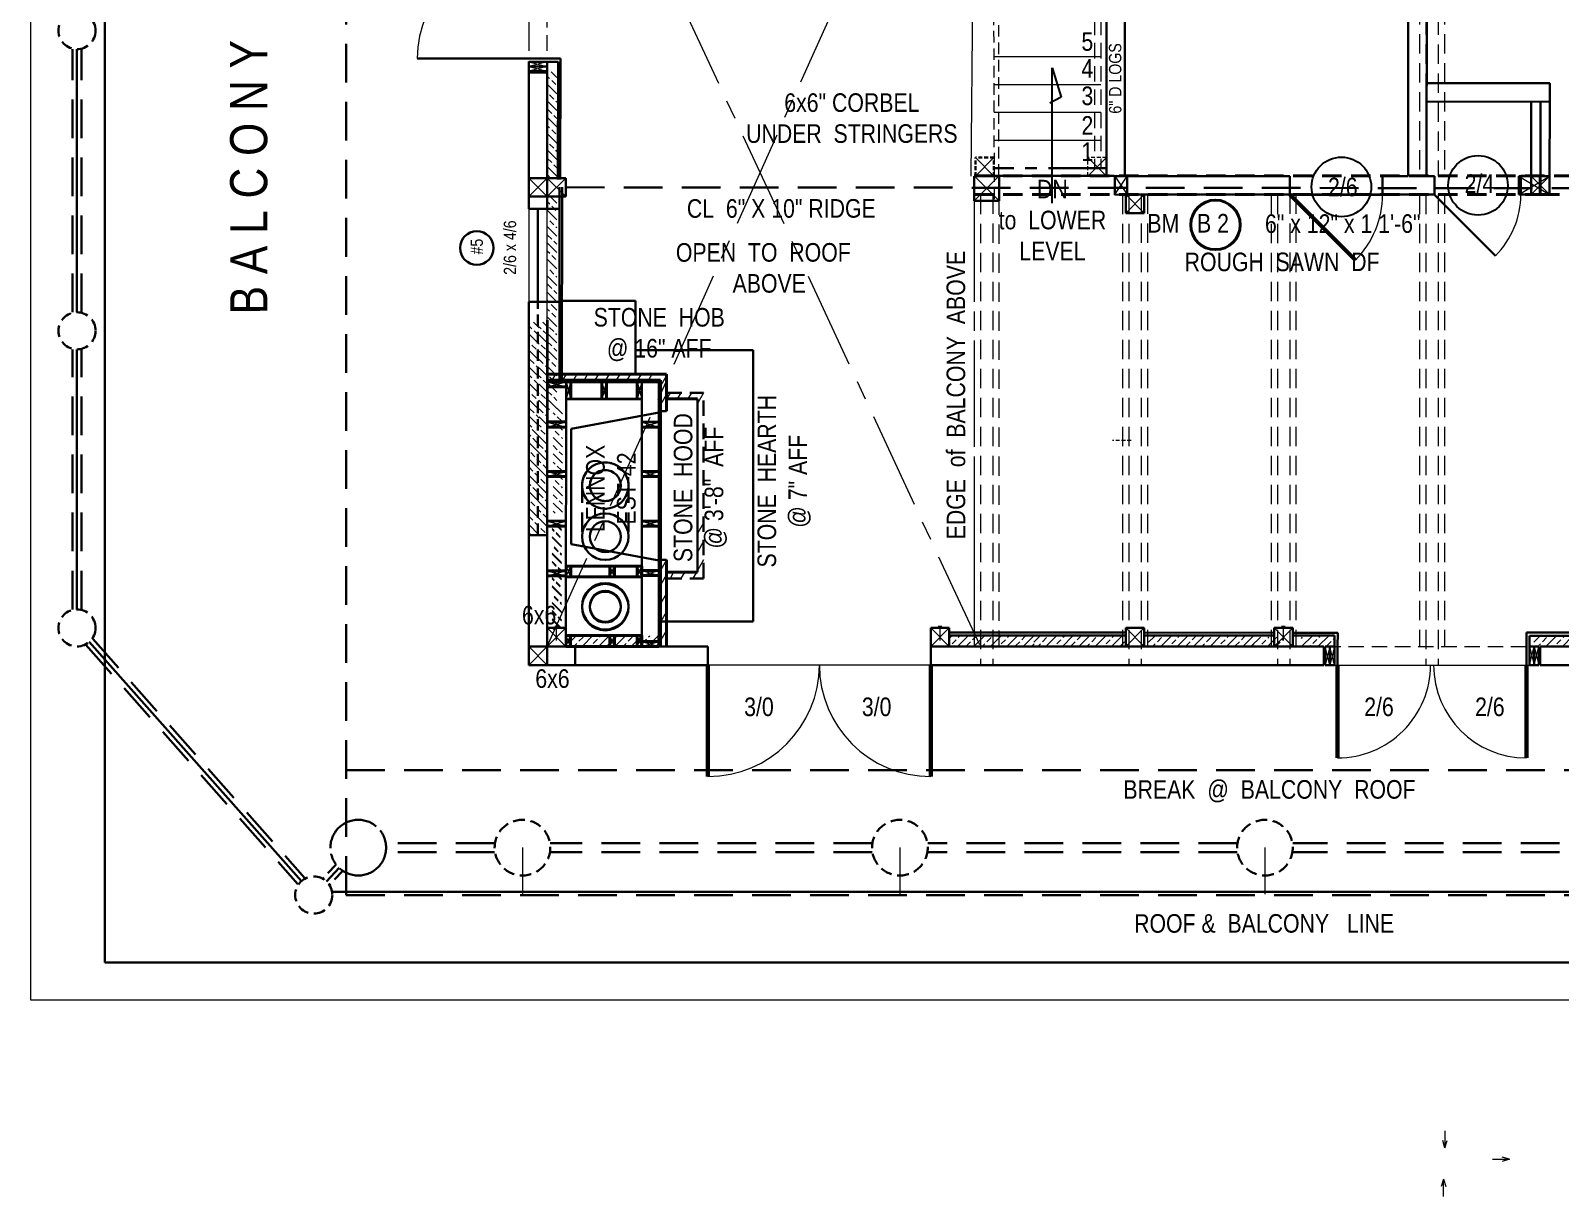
# Model space of a CAD drawing. Header units: inches. Extents: x 0 to 15441, y -6 to 2753.
# Drawn here: x 7122.6 to 7617.1, y 1182.2 to 1558.9 of the extents above; entities that cross this region are included whole.
import ezdxf

# ---------------------------------------------------------------- set-up
doc = ezdxf.new("R2010")
doc.units = ezdxf.units.IN
doc.header["$MEASUREMENT"] = 0
doc.linetypes.add('CENTER', pattern=[2, 1.25, -0.25, 0.25, -0.25])
doc.linetypes.add('HIDDEN', pattern=[0.375, 0.25, -0.125])
for name, color, linetype, lineweight in [('CONCRETE', 7, 'Continuous', 25), ('DOORS', 7, 'Continuous', 60), ('EXISTING CEILING BEAMS', 255, 'HIDDEN', 20), ('FLOORING', 7, 'Continuous', 20), ('MASONRY', 14, 'Continuous', 30), ('NEW  ROUIGH SAWN  BEAMS', 3, 'HIDDEN', 40), ('NEW FRAMING', 6, 'Continuous', 30), ('NEW FRAMMING', 6, 'Continuous', 30), ('ROOF', 7, 'HIDDEN', 30), ('STAIRS', 7, 'Continuous', 20), ('WALL FRAMING', 9, 'CENTER', 30), ('WALLS', 7, 'Continuous', 30), ('WINDOWS', 5, 'Continuous', 30)]:
    doc.layers.add(name, color=color, linetype=linetype, lineweight=lineweight)
for name, color, linetype in [('TEXT', 7, 'Continuous'), ('TEXT80', 9, 'Continuous'), ('TEXT80 @ 1', 9, 'Continuous'), ('TITLE BLOCK', 7, 'Continuous')]:
    doc.layers.add(name, color=color, linetype=linetype)
doc.styles.add('ARCHENT', font='technical.ttf', dxfattribs={"height": 6})

msp = doc.modelspace()

# ---------------------------------------------------------------- hatches: boundary and pattern name
at = {"layer": 'NEW FRAMING', "linetype": 'Continuous', "lineweight": 9, "ltscale": 25}
h = msp.add_hatch(dxfattribs=at)
h.set_pattern_fill('ANSI33', color=256, scale=15, angle=90, style=0)
h.set_pattern_definition([(135, (8555.8597, -3426.424), (-2.6516504, -2.6516504), []), (135, (8555.8597, -3423.7724), (-2.6516504, -2.6516504), [1.875, -0.9375])])
h.paths.add_polyline_path([(7289.7, 1511.59), (7292.7, 1511.59), (7292.7, 1545.59), (7289.7, 1545.59)])
h = msp.add_hatch(dxfattribs=at)
h.set_pattern_fill('ANSI33', color=256, scale=15, angle=90, style=0)
h.set_pattern_definition([(135, (8555.89, -3467.057), (-2.6516504, -2.6516504), []), (135, (8555.89, -3464.4054), (-2.6516504, -2.6516504), [1.875, -0.9375])])
h.paths.add_polyline_path([(7289.73, 1470.96), (7292.73, 1470.96), (7292.73, 1504.96), (7289.73, 1504.96)])
h = msp.add_hatch(dxfattribs=at)
h.set_pattern_fill('ANSI33', color=256, scale=15, angle=90, style=0)
h.set_pattern_definition([(135, (8555.8656, -3501.5705), (-2.6516504, -2.6516504), []), (135, (8555.8656, -3498.919), (-2.6516504, -2.6516504), [1.875, -0.9375])])
h.paths.add_polyline_path([(7289.71, 1436.45), (7292.71, 1436.45), (7292.71, 1470.45), (7289.71, 1470.45)])
h = msp.add_hatch(dxfattribs=at)
h.set_pattern_fill('ANSI33', color=256, scale=15, angle=90, style=0)
h.set_pattern_definition([(135, (8550.1603, -3507.2784), (-2.6516504, -2.6516504), []), (135, (8550.1603, -3504.6267), (-2.6516504, -2.6516504), [1.875, -0.9375])])
h.paths.add_polyline_path([(7284, 1430.74), (7287, 1430.74), (7287, 1464.74), (7284, 1464.74)])
h = msp.add_hatch(dxfattribs=at)
h.set_pattern_fill('ANSI33', color=256, scale=15, angle=90, style=0)
h.set_pattern_definition([(135, (8553.1603, -3507.2784), (-2.6516504, -2.6516504), []), (135, (8553.1603, -3504.6267), (-2.6516504, -2.6516504), [1.875, -0.9375])])
h.paths.add_polyline_path([(7287, 1430.74), (7290, 1430.74), (7290, 1464.74), (7287, 1464.74)])
h = msp.add_hatch(dxfattribs=at)
h.set_pattern_fill('ANSI33', color=256, scale=15, angle=90, style=0)
h.set_pattern_definition([(135, (8557.657, -3535.0887), (-2.6516504, -2.6516504), []), (135, (8557.657, -3532.437), (-2.6516504, -2.6516504), [1.875, -0.9375])])
h.paths.add_polyline_path([(7291.5, 1402.93), (7294.5, 1402.93), (7294.5, 1436.93), (7291.5, 1436.93)])
h = msp.add_hatch(dxfattribs=at)
h.set_pattern_fill('ANSI33', color=256, scale=15, angle=90, style=0)
h.set_pattern_definition([(135, (8549.7513, -3541.9985), (-2.6516504, -2.6516504), []), (135, (8549.7513, -3539.347), (-2.6516504, -2.6516504), [1.875, -0.9375])])
h.paths.add_polyline_path([(7286.59, 1396.02), (7289.59, 1396.02), (7289.59, 1430.02), (7286.59, 1430.02)])
h.paths.add_polyline_path([(7283.59, 1396.02), (7286.59, 1396.02), (7286.59, 1430.02), (7283.59, 1430.02)])
h = msp.add_hatch(dxfattribs=at)
h.set_pattern_fill('ANSI33', color=256, scale=15, angle=90, style=0)
h.set_pattern_definition([(135, (8557.3135, -3572.489), (-2.6516504, -2.6516504), []), (135, (8557.3135, -3569.8375), (-2.6516504, -2.6516504), [1.875, -0.9375])])
h.paths.add_polyline_path([(7291.16, 1365.53), (7294.16, 1365.53), (7294.16, 1399.53), (7291.16, 1399.53)])
h = msp.add_hatch(dxfattribs=at)
h.set_pattern_fill('ANSI33', color=256, scale=15, angle=90, style=0)
h.set_pattern_definition([(135, (8557.3137, -3572.781), (-2.6516504, -2.6516504), []), (135, (8557.3137, -3570.1294), (-2.6516504, -2.6516504), [1.875, -0.9375])])
h.paths.add_polyline_path([(7291.16, 1365.24), (7294.16, 1365.24), (7294.16, 1399.24), (7291.16, 1399.24)])
h = msp.add_hatch(dxfattribs=at)
h.set_pattern_fill('ANSI33', color=256, scale=15, angle=180, style=0)
h.set_pattern_definition([(225, (12269.021, 2626.4176), (2.6516504, -2.6516504), []), (225, (12266.3693, 2626.4176), (2.6516504, -2.6516504), [1.875, -0.9375])])
h.paths.add_polyline_path([(7325.65, 1360.26), (7325.65, 1363.26), (7297, 1363.26), (7297, 1360.26)])
h = msp.add_hatch(dxfattribs=at)
h.set_pattern_fill('ANSI33', color=256, scale=15, angle=180, style=0)
h.set_pattern_definition([(225, (12384.9994, 2626.283), (2.6516504, -2.6516504), []), (225, (12382.3477, 2626.283), (2.6516504, -2.6516504), [1.875, -0.9375])])
h.paths.add_polyline_path([(7419.55, 1363.13), (7419.55, 1360.13), (7446.98, 1360.13), (7446.98, 1363.13)])
h = msp.add_hatch(dxfattribs=at)
h.set_pattern_fill('ANSI33', color=256, scale=15, angle=180, style=0)
h.set_pattern_definition([(225, (12418.8613, 2626.283), (2.6516504, -2.6516504), []), (225, (12416.2096, 2626.283), (2.6516504, -2.6516504), [1.875, -0.9375])])
h.paths.add_polyline_path([(7476.59, 1360.13), (7476.59, 1363.13), (7446.84, 1363.13), (7446.84, 1360.13)])
h = msp.add_hatch(dxfattribs=at)
h.set_pattern_fill('ANSI33', color=256, scale=15, angle=180, style=0)
h.set_pattern_definition([(225, (12455.9978, 2626.283), (2.6516504, -2.6516504), []), (225, (12453.346, 2626.283), (2.6516504, -2.6516504), [1.875, -0.9375])])
h.paths.add_polyline_path([(7517.98, 1360.13), (7517.98, 1363.13), (7483.98, 1363.13), (7483.98, 1360.13)])
h = msp.add_hatch(dxfattribs=at)
h.set_pattern_fill('ANSI33', color=256, scale=15, style=0)
h.set_pattern_definition([(45, (2581.833, 99.8157), (-2.6516504, 2.6516504), []), (45, (2584.4848, 99.8157), (-2.6516504, 2.6516504), [1.875, -0.9375])])
h.paths.add_polyline_path([(7527.59, 1359.97), (7527.59, 1362.97), (7516.85, 1362.97), (7516.85, 1359.97)])
h = msp.add_hatch(dxfattribs=at)
h.set_pattern_fill('ANSI33', color=256, scale=15, style=0)
h.set_pattern_definition([(45, (2598.352, 100.03), (-2.6516504, 2.6516504), []), (45, (2601.0036, 100.03), (-2.6516504, 2.6516504), [1.875, -0.9375])])
h.paths.add_polyline_path([(7544.11, 1360.19), (7544.11, 1363.19), (7533.37, 1363.19), (7533.37, 1360.19)])
h = msp.add_hatch(dxfattribs=at)
h.set_pattern_fill('ANSI33', color=256, scale=15, angle=180, style=0)
h.set_pattern_definition([(225, (12580.498, 2626.2776), (2.6516504, -2.6516504), []), (225, (12577.8464, 2626.2776), (2.6516504, -2.6516504), [1.875, -0.9375])])
h.paths.add_polyline_path([(7642.48, 1360.12), (7642.48, 1363.12), (7608.48, 1363.12), (7608.48, 1360.12)])

# ---------------------------------------------------------------- linework, layer by layer
at = {"layer": 'CONCRETE', "color": 7, "linetype": 'Continuous', "lineweight": 30, "ltscale": 25}
msp.add_circle((7266.83, 1488.67), 5.42, dxfattribs=at)
at = {"layer": 'DOORS', "color": 9, "linetype": 'Continuous', "ltscale": 15}
msp.add_line((7529.59, 1505.91), (7550.81, 1484.7), dxfattribs=at)
at = {"layer": 'DOORS', "color": 6, "ltscale": 15}
for p, q in [((7341.55, 1353.91), (7341.55, 1317.91)), ((7413.55, 1353.91), (7413.55, 1317.91)), ((7545.09, 1323.91), (7545.09, 1353.91)), ((7606.09, 1353.91), (7606.09, 1323.91))]:
    msp.add_line(p, q, dxfattribs=at)
at = {"layer": 'DOORS', "color": 6, "linetype": 'Continuous', "lineweight": 9, "ltscale": 25}
for centre, radius, start, end in [((7283.6, 1549.85), 36, 90.0001, 180), ((7341.55, 1353.91), 36, 270, 359.9999), ((7413.55, 1353.91), 36, 180.0001, 270), ((7545.09, 1353.91), 30, 270, 0.0001), ((7606.09, 1353.91), 30, 180.0001, 270)]:
    msp.add_arc(centre, radius, start, end, dxfattribs=at)
at = {"layer": 'DOORS', "color": 9, "linetype": 'Continuous', "lineweight": 5, "ltscale": 15}
msp.add_arc((7529.59, 1505.91), 30, 315, 0, dxfattribs=at)
at = {"layer": 'EXISTING CEILING BEAMS', "linetype": 'HIDDEN', "ltscale": 25}
for p, q in [((7573.59, 1666.89), (7573.59, 1511.9)), ((7577.58, 1666.9), (7577.59, 1511.9)), ((7429.59, 1505.9), (7429.59, 1353.91)), ((7433.59, 1505.91), (7433.59, 1353.91)), ((7477.59, 1505.9), (7477.59, 1353.91)), ((7481.59, 1505.91), (7481.59, 1353.91)), ((7525.59, 1505.9), (7525.59, 1353.91)), ((7529.59, 1505.91), (7529.59, 1353.91)), ((7573.59, 1505.9), (7573.59, 1353.91)), ((7577.59, 1505.91), (7577.59, 1353.91))]:
    msp.add_line(p, q, dxfattribs=at)
at = {"layer": 'EXISTING CEILING BEAMS', "color": 6, "linetype": 'Continuous', "lineweight": 9, "ltscale": 25}
for p, q in [((7289.59, 1548.85), (7283.59, 1547.35)), ((7283.59, 1548.85), (7289.59, 1547.35)), ((7289.59, 1547.35), (7283.59, 1545.85)), ((7283.59, 1547.35), (7289.59, 1545.85)), ((7542.59, 1359.91), (7541.09, 1353.91)), ((7542.59, 1353.91), (7541.09, 1359.91)), ((7544.09, 1359.91), (7542.59, 1353.91)), ((7544.09, 1353.91), (7542.59, 1359.91)), ((7607.09, 1359.9), (7608.59, 1353.9)), ((7607.09, 1353.9), (7608.59, 1359.9)), ((7608.59, 1359.9), (7610.09, 1353.9)), ((7608.59, 1353.9), (7610.09, 1359.9))]:
    msp.add_line(p, q, dxfattribs=at)
at = {"layer": 'FLOORING', "color": 46, "linetype": 'Continuous', "lineweight": 40, "ltscale": 25}
msp.add_line((7529.59, 1505.95), (7559.59, 1505.89), dxfattribs=at)
at = {"layer": 'MASONRY', "color": 1, "linetype": 'Continuous', "lineweight": 30, "ltscale": 15}
for p, q in [((7318.17, 1471.62), (7294.35, 1471.62)), ((7356.17, 1455.62), (7318.17, 1455.62)), ((7356.17, 1367.94), (7326.17, 1367.94))]:
    msp.add_line(p, q, dxfattribs=at)
at = {"layer": 'MASONRY', "color": 1, "linetype": 'Continuous', "lineweight": 30, "ltscale": 20}
for p, q in [((7318.17, 1471.62), (7318.17, 1447.62)), ((7356.17, 1455.62), (7356.17, 1367.94))]:
    msp.add_line(p, q, dxfattribs=at)
at = {"layer": 'MASONRY', "color": 1, "linetype": 'Continuous', "lineweight": 40, "ltscale": 15}
for p, q in [((7328.15, 1447.91), (7289.62, 1447.91)), ((7328.15, 1447.91), (7328.15, 1435.91)), ((7328.17, 1359.91), (7328.17, 1387.9))]:
    msp.add_line(p, q, dxfattribs=at)
at = {"layer": 'MASONRY', "color": 1, "linetype": 'Continuous', "lineweight": 9, "ltscale": 20}
for p, q in [((7292.25, 1447.91), (7291.1, 1445.91)), ((7295.72, 1447.91), (7294.57, 1445.91)), ((7299.19, 1447.91), (7298.03, 1445.91)), ((7302.65, 1447.91), (7301.49, 1445.91)), ((7306.11, 1447.91), (7304.96, 1445.91)), ((7309.58, 1447.91), (7308.42, 1445.91)), ((7313.04, 1447.91), (7311.89, 1445.91)), ((7316.51, 1447.91), (7315.35, 1445.91)), ((7319.97, 1447.91), (7318.82, 1445.91)), ((7323.43, 1447.91), (7322.28, 1445.91)), ((7328.15, 1447.48), (7326.15, 1444.01)), ((7328.15, 1441.48), (7326.15, 1438.01)), ((7329.3, 1441.91), (7328.15, 1439.91)), ((7332.77, 1441.91), (7331.61, 1439.91)), ((7336.23, 1441.91), (7335.08, 1439.91)), ((7340.15, 1441.91), (7338.15, 1438.44)), ((7340.15, 1399.91), (7338.15, 1396.44)), ((7340.15, 1393.91), (7338.15, 1390.44)), ((7328.17, 1387.9), (7326.17, 1384.44)), ((7340.15, 1387.91), (7338.15, 1384.44)), ((7328.17, 1383.18), (7326.17, 1379.72)), ((7330.45, 1383.91), (7329.29, 1381.91)), ((7333.91, 1383.91), (7332.76, 1381.91)), ((7337.83, 1383.91), (7336.68, 1381.91)), ((7328.17, 1377.18), (7326.17, 1373.72)), ((7328.17, 1371.18), (7326.17, 1367.72)), ((7328.17, 1365.18), (7326.17, 1361.72))]:
    msp.add_line(p, q, dxfattribs=at)
at = {"layer": 'MASONRY', "color": 1, "linetype": 'HIDDEN', "lineweight": 30, "ltscale": 20}
for p, q in [((7328.15, 1441.91), (7340.15, 1441.91)), ((7340.15, 1381.91), (7340.15, 1441.91)), ((7326.15, 1435.91), (7328.15, 1435.91)), ((7326.17, 1387.9), (7328.17, 1387.9)), ((7328.15, 1381.91), (7340.15, 1381.91))]:
    msp.add_line(p, q, dxfattribs=at)
at = {"layer": 'NEW  ROUIGH SAWN  BEAMS', "color": 6, "linetype": 'HIDDEN', "lineweight": 20, "ltscale": 25}
for p, q in [((7571.58, 1660.91), (7571.58, 1511.9)), ((7579.57, 1660.91), (7579.58, 1511.9)), ((7427.59, 1505.65), (7427.59, 1359.66)), ((7435.59, 1505.66), (7435.59, 1359.66)), ((7475.59, 1505.9), (7475.59, 1359.91)), ((7483.59, 1505.91), (7483.59, 1359.91)), ((7523.59, 1505.9), (7523.59, 1359.91)), ((7531.59, 1505.91), (7531.59, 1359.91)), ((7571.58, 1505.9), (7571.58, 1359.91)), ((7579.58, 1505.91), (7579.58, 1359.91))]:
    msp.add_line(p, q, dxfattribs=at)
at = {"layer": 'NEW  ROUIGH SAWN  BEAMS', "color": 6, "linetype": 'HIDDEN', "lineweight": 20, "ltscale": 20}
for p, q in [((7289.59, 1552.41), (7289.59, 1618.41)), ((7541.09, 1359.9), (7607.09, 1359.9))]:
    msp.add_line(p, q, dxfattribs=at)
at = {"layer": 'NEW  ROUIGH SAWN  BEAMS', "color": 6, "ltscale": 25}
for p, q in [((7427.59, 1511.96), (7763.59, 1511.91)), ((7610.6, 1505.91), (7763.59, 1505.91))]:
    msp.add_line(p, q, dxfattribs=at)
at = {"layer": 'NEW  ROUIGH SAWN  BEAMS', "color": 6, "ltscale": 10}
msp.add_line((7610.6, 1511.91), (7610.6, 1505.91), dxfattribs=at)
at = {"layer": 'NEW  ROUIGH SAWN  BEAMS', "color": 6, "linetype": 'Continuous', "ltscale": 10}
msp.add_line((7610.6, 1511.91), (7610.6, 1505.91), dxfattribs=at)
at = {"layer": 'NEW  ROUIGH SAWN  BEAMS', "color": 6, "linetype": 'HIDDEN', "ltscale": 25}
msp.add_line((7427.59, 1505.9), (7610.6, 1505.91), dxfattribs=at)
at = {"layer": 'NEW FRAMING', "ltscale": 15}
for p, q in [((7283.6, 1549.85), (7247.6, 1549.85)), ((7283.6, 1549.85), (7289.6, 1549.85)), ((7293.08, 1548.85), (7293.03, 1510.85)), ((7293.88, 1549.86), (7293.82, 1510.85)), ((7613.65, 1541.95), (7573.89, 1541.96)), ((7613.65, 1541.96), (7613.59, 1505.91)), ((7613.64, 1535.9), (7573.89, 1535.96)), ((7607.65, 1535.91), (7607.65, 1511.91)), ((7293.6, 1508.33), (7293.54, 1445.41)), ((7294.39, 1508.35), (7294.33, 1445.41)), ((7473.09, 1505.89), (7473.09, 1511.91)), ((7576.37, 1511.91), (7573.84, 1511.91)), ((7576.37, 1505.84), (7576.37, 1511.91)), ((7607.6, 1511.96), (7604.3, 1511.95)), ((7607.6, 1511.96), (7604.3, 1511.95)), ((7604.3, 1505.95), (7604.3, 1511.95)), ((7604.3, 1505.95), (7604.3, 1511.95)), ((7596.1, 1486.16), (7576.37, 1505.85)), ((7607.6, 1505.96), (7604.3, 1505.95)), ((7607.6, 1505.96), (7604.3, 1505.95)), ((7289.62, 1465.4), (7289.59, 1395.91)), ((7289.63, 1465.4), (7289.6, 1395.91)), ((7295.7, 1445.4), (7295.6, 1365.91)), ((7338.15, 1383.91), (7338.15, 1439.91)), ((7289.59, 1431.91), (7289.59, 1395.91)), ((7289.6, 1431.91), (7289.6, 1395.91)), ((7332.59, 1359.91), (7295.59, 1359.91)), ((7341.55, 1359.91), (7295.6, 1359.91)), ((7476.59, 1364.41), (7419.55, 1364.41)), ((7476.59, 1363.41), (7419.55, 1363.41)), ((7524.59, 1364.35), (7482.59, 1364.41)), ((7524.59, 1363.41), (7482.59, 1363.41)), ((7545.1, 1364.32), (7530.59, 1364.33)), ((7544.09, 1363.41), (7530.59, 1363.41)), ((7545.09, 1353.91), (7545.09, 1359.91)), ((7645.59, 1364.41), (7606.09, 1364.41)), ((7606.09, 1353.91), (7606.09, 1359.91)), ((7645.59, 1363.41), (7607.09, 1363.4))]:
    msp.add_line(p, q, dxfattribs=at)
at = {"layer": 'NEW FRAMING', "color": 6, "ltscale": 15}
for p, q in [((7289.59, 1548.85), (7283.59, 1548.85)), ((7293.09, 1548.85), (7289.59, 1548.85)), ((7289.59, 1547.35), (7283.59, 1547.35)), ((7289.59, 1545.85), (7283.59, 1545.85)), ((7541.09, 1359.91), (7541.09, 1353.91)), ((7542.59, 1359.91), (7542.59, 1353.91)), ((7544.09, 1363.41), (7544.09, 1359.91)), ((7544.09, 1359.91), (7544.09, 1353.91)), ((7607.09, 1363.4), (7607.09, 1359.9)), ((7607.09, 1359.9), (7607.09, 1353.9)), ((7608.59, 1359.9), (7608.59, 1353.9)), ((7610.09, 1359.9), (7610.09, 1353.9))]:
    msp.add_line(p, q, dxfattribs=at)
at = {"layer": 'NEW FRAMING', "ltscale": 25}
for p, q in [((7289.59, 1549.85), (7293.89, 1549.86)), ((7289.6, 1549.85), (7293.89, 1549.84)), ((7545.09, 1359.91), (7545.1, 1364.32)), ((7606.09, 1359.9), (7606.09, 1364.41)), ((7606.09, 1359.91), (7606.1, 1364.2))]:
    msp.add_line(p, q, dxfattribs=at)
at = {"layer": 'NEW FRAMING', "color": 7, "ltscale": 15}
for p, q in [((7289.59, 1545.35), (7283.59, 1545.35)), ((7540.59, 1359.91), (7540.59, 1353.91)), ((7610.59, 1359.9), (7610.59, 1353.9))]:
    msp.add_line(p, q, dxfattribs=at)
at = {"layer": 'NEW FRAMING', "linetype": 'HIDDEN', "ltscale": 15}
msp.add_line((7286.59, 1395.91), (7286.59, 1471.32), dxfattribs=at)
at = {"layer": 'NEW FRAMING', "linetype": 'Continuous', "lineweight": 40, "ltscale": 15}
for p, q in [((7325.63, 1445.33), (7289.62, 1445.41)), ((7297.2, 1445.41), (7297.2, 1439.9)), ((7307.2, 1445.37), (7307.21, 1439.81)), ((7308.7, 1445.37), (7308.7, 1439.81)), ((7318.7, 1445.41), (7318.7, 1439.85)), ((7295.7, 1443.81), (7289.62, 1443.81)), ((7320.19, 1439.84), (7295.7, 1439.9)), ((7338.15, 1439.91), (7328.15, 1439.91)), ((7295.68, 1430.8), (7289.6, 1430.81)), ((7295.69, 1432.45), (7289.62, 1432.46)), ((7325.64, 1430.8), (7320.15, 1430.8)), ((7325.64, 1432.44), (7320.17, 1432.45)), ((7295.66, 1414.8), (7289.6, 1414.81)), ((7295.67, 1416.45), (7289.62, 1416.46)), ((7325.64, 1414.8), (7320.15, 1414.8)), ((7325.64, 1416.44), (7320.17, 1416.45)), ((7295.64, 1400.45), (7289.62, 1400.46)), ((7325.64, 1400.45), (7320.17, 1400.45)), ((7295.64, 1398.8), (7289.6, 1398.81)), ((7325.64, 1398.8), (7320.15, 1398.8)), ((7320.16, 1385.91), (7295.69, 1385.91)), ((7297.2, 1382.41), (7297.2, 1385.91)), ((7309.85, 1382.41), (7309.85, 1385.91)), ((7311.35, 1382.41), (7311.35, 1385.91)), ((7318.66, 1382.41), (7318.66, 1385.91)), ((7320.16, 1382.41), (7320.16, 1385.91)), ((7295.62, 1382.76), (7289.6, 1382.77)), ((7295.62, 1384.41), (7289.62, 1384.41)), ((7320.16, 1382.41), (7295.6, 1382.41)), ((7325.62, 1382.85), (7320.13, 1382.85)), ((7325.62, 1384.49), (7320.15, 1384.5)), ((7338.15, 1383.91), (7328.15, 1383.91)), ((7320.15, 1363.41), (7295.6, 1363.41)), ((7325.65, 1359.91), (7295.6, 1359.91)), ((7297.12, 1359.91), (7297.12, 1363.41)), ((7309.85, 1359.91), (7309.85, 1363.39)), ((7311.35, 1359.91), (7311.35, 1363.39)), ((7318.65, 1359.91), (7318.65, 1363.41)), ((7325.65, 1361.56), (7320.09, 1361.56)), ((7325.58, 1359.91), (7320.09, 1359.92)), ((7320.15, 1359.91), (7320.15, 1363.41)), ((7325.65, 1359.91), (7325.65, 1363.41))]:
    msp.add_line(p, q, dxfattribs=at)
at = {"layer": 'NEW FRAMING', "color": 7, "linetype": 'Continuous', "lineweight": 40, "ltscale": 15}
for p, q in [((7326.15, 1445.91), (7289.75, 1445.91)), ((7326.15, 1445.91), (7326.15, 1435.91)), ((7326.17, 1387.9), (7326.17, 1359.91))]:
    msp.add_line(p, q, dxfattribs=at)
at = {"layer": 'NEW FRAMING', "lineweight": 5, "ltscale": 15}
msp.add_arc((7576.3, 1505.96), 28, 315, 0, dxfattribs=at)
at = {"layer": 'NEW FRAMMING', "linetype": 'Continuous', "lineweight": 9, "ltscale": 25}
for p, q in [((7289.62, 1445.41), (7295.7, 1443.81)), ((7289.62, 1443.81), (7295.7, 1445.4)), ((7289.6, 1430.81), (7295.69, 1432.45)), ((7289.6, 1432.41), (7295.68, 1430.8)), ((7320.15, 1430.8), (7325.64, 1432.44)), ((7320.15, 1432.4), (7325.64, 1430.8)), ((7289.6, 1414.81), (7295.67, 1416.41)), ((7289.6, 1416.41), (7295.66, 1414.8)), ((7320.15, 1414.8), (7325.64, 1416.44)), ((7320.15, 1416.4), (7325.64, 1414.8)), ((7289.6, 1398.81), (7295.64, 1400.45)), ((7289.6, 1400.41), (7295.64, 1398.8)), ((7320.15, 1398.8), (7325.64, 1400.45)), ((7320.15, 1400.4), (7325.64, 1398.8)), ((7289.6, 1382.77), (7295.62, 1384.41)), ((7289.6, 1384.37), (7295.62, 1382.76)), ((7320.13, 1382.85), (7325.62, 1384.49)), ((7320.13, 1384.45), (7325.62, 1382.85)), ((7320.15, 1359.91), (7325.65, 1361.56)), ((7320.15, 1361.56), (7325.65, 1359.91))]:
    msp.add_line(p, q, dxfattribs=at)
at = {"layer": 'NEW FRAMMING', "color": 6, "linetype": 'Continuous', "ltscale": 25}
for p, q in [((7320.15, 1359.91), (7320.19, 1445.34)), ((7325.65, 1363.41), (7325.63, 1445.33))]:
    msp.add_line(p, q, dxfattribs=at)
at = {"layer": 'NEW FRAMMING', "color": 6, "linetype": 'HIDDEN', "ltscale": 25}
for p, q in [((7300.85, 1396.91), (7300.85, 1411.91)), ((7315.85, 1396.91), (7315.85, 1411.91))]:
    msp.add_line(p, q, dxfattribs=at)
at = {"layer": 'ROOF', "color": 7, "linetype": 'HIDDEN', "ltscale": 50}
for p, q in [((7224.59, 1279.61), (7224.59, 1740.91)), ((7136.09, 1371.91), (7136.09, 1455.91)), ((7139.09, 1371.91), (7139.09, 1455.91)), ((7140.45, 1360.43), (7209.02, 1283.1)), ((7142.7, 1362.42), (7211.27, 1285.09)), ((7224.59, 1279.61), (7787.59, 1279.61))]:
    msp.add_line(p, q, dxfattribs=at)
at = {"layer": 'ROOF', "linetype": 'HIDDEN', "ltscale": 50}
for p, q in [((7136.09, 1467.91), (7136.09, 1552.91)), ((7139.09, 1467.91), (7139.09, 1552.91)), ((7295.59, 1508.27), (7787.59, 1507.85)), ((7224.59, 1319.91), (7787.59, 1319.91)), ((7272.59, 1296.41), (7237.51, 1296.41)), ((7394.59, 1296.41), (7290.59, 1296.41)), ((7512.59, 1296.41), (7412.59, 1296.41)), ((7635.59, 1296.41), (7530.59, 1296.41)), ((7272.59, 1293.41), (7237.51, 1293.41)), ((7394.59, 1293.41), (7290.59, 1293.41)), ((7512.59, 1293.41), (7412.59, 1293.41)), ((7635.59, 1293.41), (7530.59, 1293.41))]:
    msp.add_line(p, q, dxfattribs=at)
at = {"layer": 'ROOF', "linetype": 'Continuous', "ltscale": 50}
for p, q in [((7137.59, 1467.91), (7137.59, 1552.91)), ((7220.04, 1280.61), (7757.59, 1280.61))]:
    msp.add_line(p, q, dxfattribs=at)
at = {"layer": 'ROOF', "color": 7, "linetype": 'Continuous', "ltscale": 50}
for p, q in [((7137.59, 1371.91), (7137.59, 1455.91)), ((7141.57, 1361.42), (7210.15, 1284.1))]:
    msp.add_line(p, q, dxfattribs=at)
at = {"layer": 'ROOF', "color": 7, "linetype": 'HIDDEN', "ltscale": 15}
for p, q in [((7221.25, 1289.38), (7217.14, 1285.01)), ((7223.44, 1287.32), (7219.33, 1282.95))]:
    msp.add_line(p, q, dxfattribs=at)
at = {"layer": 'ROOF', "color": 7, "linetype": 'Continuous', "ltscale": 150}
msp.add_line((7222.35, 1288.35), (7218.24, 1283.98), dxfattribs=at)
at = {"layer": 'ROOF', "ltscale": 15}
for centre, radius in [((7137.59, 1558.91), 6), ((7137.59, 1461.91), 6), ((7137.59, 1365.91), 6), ((7228.51, 1294.91), 9), ((7281.59, 1294.91), 9), ((7403.59, 1294.91), 9), ((7521.59, 1294.91), 9), ((7214.13, 1279.61), 6)]:
    msp.add_circle(centre, radius, dxfattribs=at)
at = {"layer": 'STAIRS', "color": 7, "linetype": 'CENTER', "lineweight": 9, "ltscale": 25}
msp.add_line((7289.59, 1660.91), (7429.59, 1359.91), dxfattribs=at)
at = {"layer": 'STAIRS', "linetype": 'Continuous', "lineweight": 20, "ltscale": 15}
msp.add_line((7426.66, 1511.92), (7427.66, 1629.65), dxfattribs=at)
at = {"layer": 'STAIRS', "linetype": 'HIDDEN', "lineweight": 20, "ltscale": 15}
for p, q in [((7434.16, 1504.42), (7433.81, 1623.76)), ((7435.59, 1511.95), (7435.59, 1622.42))]:
    msp.add_line(p, q, dxfattribs=at)
at = {"layer": 'STAIRS', "linetype": 'HIDDEN', "lineweight": 9, "ltscale": 20}
for p, q in [((7466.52, 1622.43), (7466.52, 1514.43)), ((7468.55, 1622.43), (7468.55, 1514.43))]:
    msp.add_line(p, q, dxfattribs=at)
at = {"layer": 'STAIRS', "lineweight": 20, "ltscale": 15}
for p, q in [((7468.55, 1550.43), (7434.03, 1550.43)), ((7468.55, 1541.43), (7434.06, 1541.43)), ((7468.55, 1532.43), (7434.08, 1532.43)), ((7468.55, 1523.43), (7434.11, 1523.43))]:
    msp.add_line(p, q, dxfattribs=at)
at = {"layer": 'STAIRS', "color": 6, "linetype": 'HIDDEN', "lineweight": 9, "ltscale": 5}
for p in [(7464.37, 1511.93), (7470.37, 1517.93)]:
    msp.add_line(p, (7464.37, 1517.93), dxfattribs=at)
at = {"layer": 'STAIRS', "linetype": 'CENTER', "lineweight": 9, "ltscale": 25}
msp.add_line((7427.59, 1505.67), (7427.59, 1359.91), dxfattribs=at)
at = {"layer": 'STAIRS', "color": 7, "linetype": 'HIDDEN', "lineweight": 9, "ltscale": 5}
msp.add_line((7478.34, 1426.43), (7472.34, 1426.43), dxfattribs=at)
at = {"layer": 'TEXT', "linetype": 'Continuous', "ltscale": 15}
for p, q in [((7452.81, 1503.18), (7452.81, 1546.89)), ((7452.81, 1546.89), (7455.67, 1537.42))]:
    msp.add_line(p, q, dxfattribs=at)
at = {"layer": 'TEXT', "ltscale": 15}
msp.add_line((7455.67, 1537.42), (7452.02, 1535.48), dxfattribs=at)
at = {"layer": 'TEXT', "linetype": 'Continuous', "lineweight": 20, "ltscale": 15}
for p, q in [((7579.73, 1203.4), (7579.74, 1197.92)), ((7579.76, 1197.88), (7579.05, 1200.24)), ((7579.76, 1197.88), (7580.48, 1200.24)), ((7595.12, 1194.21), (7600.6, 1194.22)), ((7600.64, 1194.24), (7598.27, 1194.95)), ((7600.64, 1194.24), (7598.27, 1193.52)), ((7579.3, 1187.75), (7578.58, 1185.39)), ((7579.3, 1187.75), (7580.01, 1185.39)), ((7579.32, 1182.23), (7579.32, 1187.72))]:
    msp.add_line(p, q, dxfattribs=at)
at = {"layer": 'TEXT', "color": 6, "linetype": 'Continuous', "ltscale": 15}
msp.add_circle((7590.46, 1508.91), 9.63, dxfattribs=at)
at = {"layer": 'TEXT', "color": 9, "linetype": 'Continuous', "ltscale": 15}
msp.add_circle((7546.3, 1508.4), 9.63, dxfattribs=at)
at = {"layer": 'TEXT', "color": 6, "linetype": 'Continuous', "lineweight": 40, "ltscale": 15}
msp.add_circle((7505.6, 1496.13), 8, dxfattribs=at)
at = {"layer": 'TEXT', "color": 6, "linetype": 'HIDDEN', "lineweight": 30, "ltscale": 15}
for radius in [7.5, 5]:
    msp.add_circle((7308.35, 1411.91), radius, dxfattribs=at)
at = {"layer": 'TEXT', "color": 6, "linetype": 'Continuous', "lineweight": 30, "ltscale": 15}
for centre, radius in [((7308.35, 1411.91), 7.5), ((7308.35, 1411.91), 5), ((7308.35, 1395.4), 7.5), ((7308.35, 1395.4), 5), ((7308.35, 1372.91), 7.5), ((7308.35, 1372.62), 7.5), ((7308.35, 1372.91), 5), ((7308.35, 1372.62), 5)]:
    msp.add_circle(centre, radius, dxfattribs=at)
at = {"layer": 'TITLE BLOCK', "color": 7, "linetype": 'Continuous', "lineweight": 0, "ltscale": 0.5}
for p, q in [((7122.59, 1773.76), (7122.59, 1245.77)), ((7122.59, 1245.77), (7938.58, 1245.77))]:
    msp.add_line(p, q, dxfattribs=at)
at = {"layer": 'TITLE BLOCK', "color": 7, "linetype": 'Continuous', "lineweight": 30, "ltscale": 0.5}
for p, q in [((7146.59, 1761.76), (7146.59, 1257.77)), ((7146.59, 1257.77), (7926.58, 1257.77))]:
    msp.add_line(p, q, dxfattribs=at)
at = {"layer": 'WALL FRAMING', "color": 7, "lineweight": 5, "ltscale": 25}
msp.add_line((7289.59, 1359.91), (7424.81, 1660.91), dxfattribs=at)
at = {"layer": 'WALL FRAMING', "color": 6, "linetype": 'Continuous', "lineweight": 30, "ltscale": 25}
for p, q in [((7283.59, 1545.85), (7283.59, 1548.85)), ((7289.59, 1545.85), (7289.59, 1548.85)), ((7544.09, 1359.9), (7541.09, 1359.9)), ((7610.09, 1359.9), (7607.09, 1359.9)), ((7541.09, 1353.91), (7544.09, 1353.91)), ((7610.09, 1353.9), (7607.09, 1353.9))]:
    msp.add_line(p, q, dxfattribs=at)
at = {"layer": 'WALL FRAMING', "color": 6, "linetype": 'Continuous', "lineweight": 9, "ltscale": 15}
for p, q in [((7427.98, 1517.93), (7433.98, 1511.93)), ((7427.98, 1511.93), (7433.98, 1517.93)), ((7464.37, 1517.93), (7470.37, 1511.93)), ((7464.37, 1511.93), (7470.37, 1517.93)), ((7473.09, 1511.91), (7477.1, 1505.9)), ((7473.09, 1505.91), (7477.1, 1511.86)), ((7607.6, 1511.91), (7613.6, 1505.91)), ((7607.6, 1505.91), (7613.6, 1511.91)), ((7607.6, 1511.91), (7613.6, 1505.91)), ((7607.6, 1505.91), (7613.6, 1511.91))]:
    msp.add_line(p, q, dxfattribs=at)
at = {"layer": 'WALL FRAMING', "color": 6, "linetype": 'HIDDEN', "ltscale": 5}
for p, q in [((7427.98, 1511.93), (7427.98, 1517.93)), ((7433.98, 1517.93), (7427.98, 1517.93)), ((7433.98, 1511.93), (7433.98, 1517.93)), ((7470.37, 1511.93), (7470.37, 1517.93)), ((7434.59, 1511.92), (7428.59, 1511.92))]:
    msp.add_line(p, q, dxfattribs=at)
at = {"layer": 'WALL FRAMING', "ltscale": 15}
for p, q in [((7470.37, 1514.49), (7434.13, 1514.49)), ((7224.59, 1504.85), (7224.59, 1510.85)), ((7480.09, 1511.91), (7474.09, 1511.91)), ((7603.6, 1511.91), (7603.6, 1505.91)), ((7613.6, 1511.91), (7603.6, 1511.91)), ((7613.6, 1505.91), (7603.6, 1505.91)), ((7289.59, 1422.15), (7289.59, 1428.15)), ((7289.59, 1359.91), (7289.59, 1395.91)), ((7289.6, 1359.91), (7289.6, 1395.91)), ((7325.57, 1359.91), (7292.59, 1359.91)), ((7325.58, 1359.91), (7292.6, 1359.91))]:
    msp.add_line(p, q, dxfattribs=at)
at = {"layer": 'WALL FRAMING', "color": 7, "ltscale": 15}
for p, q in [((7283.59, 1505.27), (7283.59, 1511.27)), ((7283.59, 1505.27), (7283.59, 1510.85)), ((7529.59, 1511.91), (7529.59, 1505.91)), ((7283.59, 1353.91), (7283.59, 1359.91)), ((7419.55, 1359.91), (7413.55, 1359.91)), ((7482.59, 1359.91), (7476.59, 1359.91))]:
    msp.add_line(p, q, dxfattribs=at)
at = {"layer": 'WALL FRAMING', "color": 9, "ltscale": 15}
for p, q in [((7289.59, 1504.85), (7289.59, 1510.85)), ((7289.59, 1504.85), (7289.59, 1510.85)), ((7289.59, 1504.85), (7289.59, 1510.85)), ((7289.59, 1504.85), (7289.59, 1510.85)), ((7289.59, 1359.91), (7289.59, 1365.91)), ((7289.6, 1359.91), (7289.6, 1365.91)), ((7290.59, 1353.91), (7283.59, 1353.91))]:
    msp.add_line(p, q, dxfattribs=at)
at = {"layer": 'WALL FRAMING', "color": 4, "ltscale": 15}
for p, q in [((7435.59, 1511.96), (7427.59, 1511.96)), ((7435.59, 1511.92), (7427.59, 1511.92)), ((7479.09, 1511.89), (7473.09, 1511.89))]:
    msp.add_line(p, q, dxfattribs=at)
at = {"layer": 'WALL FRAMING', "color": 7, "linetype": 'Continuous', "lineweight": 9, "ltscale": 25}
for p, q in [((7427.64, 1503.89), (7435.64, 1511.99)), ((7427.64, 1511.99), (7435.64, 1503.89))]:
    msp.add_line(p, q, dxfattribs=at)
at = {"layer": 'WALL FRAMING', "color": 6, "ltscale": 15}
for p, q in [((7477.1, 1511.91), (7473.09, 1511.91)), ((7477.1, 1505.9), (7477.1, 1511.86)), ((7613.6, 1511.91), (7607.6, 1511.91)), ((7613.6, 1511.91), (7607.6, 1511.91)), ((7613.6, 1505.91), (7613.6, 1511.91)), ((7613.6, 1505.91), (7613.6, 1511.91)), ((7477.1, 1505.9), (7473.09, 1505.89)), ((7482.62, 1505.9), (7476.62, 1505.9)), ((7613.6, 1505.91), (7607.6, 1505.91)), ((7613.6, 1505.91), (7607.6, 1505.91)), ((7530.59, 1359.91), (7524.59, 1359.91))]:
    msp.add_line(p, q, dxfattribs=at)
at = {"layer": 'WALL FRAMING', "color": 6, "linetype": 'Continuous', "lineweight": 30, "ltscale": 15}
msp.add_line((7607.6, 1505.91), (7607.6, 1511.91), dxfattribs=at)
at = {"layer": 'WALL FRAMING', "color": 6, "linetype": 'Continuous', "ltscale": 15}
msp.add_line((7607.6, 1505.91), (7607.6, 1511.91), dxfattribs=at)
at = {"layer": 'WALL FRAMING', "color": 7, "linetype": 'Continuous', "lineweight": 9, "ltscale": 15}
for p, q in [((7476.59, 1505.93), (7482.59, 1499.93)), ((7476.59, 1499.93), (7482.59, 1505.93))]:
    msp.add_line(p, q, dxfattribs=at)
at = {"layer": 'WALL FRAMING', "color": 6, "linetype": 'Continuous', "lineweight": 9, "ltscale": 25}
for p, q in [((7295.7, 1445.39), (7297.2, 1439.82)), ((7297.2, 1445.45), (7295.71, 1439.9)), ((7307.2, 1445.37), (7308.7, 1439.81)), ((7308.7, 1445.37), (7307.21, 1439.81)), ((7318.7, 1445.41), (7320.19, 1439.84)), ((7320.2, 1445.41), (7318.71, 1439.85)), ((7295.6, 1382.41), (7297.2, 1385.91)), ((7297.2, 1382.41), (7295.7, 1385.91)), ((7311.35, 1382.41), (7309.85, 1385.91)), ((7309.85, 1382.41), (7311.35, 1385.91)), ((7320.16, 1382.41), (7318.66, 1385.91)), ((7318.66, 1382.41), (7320.16, 1385.91)), ((7297.12, 1359.91), (7295.6, 1363.41)), ((7295.6, 1359.91), (7297.12, 1363.41)), ((7311.35, 1359.91), (7309.85, 1363.39)), ((7309.85, 1359.91), (7311.35, 1363.39)), ((7320.15, 1359.91), (7318.65, 1363.41)), ((7318.65, 1359.91), (7320.15, 1363.41))]:
    msp.add_line(p, q, dxfattribs=at)
at = {"layer": 'WALL FRAMING', "color": 9, "linetype": 'Continuous', "lineweight": 9, "ltscale": 150}
for p, q in [((7292, 1366.49), (7292.59, 1366.49)), ((7292.01, 1366.49), (7292.6, 1366.49)), ((7292.59, 1361.8), (7292.59, 1366.49)), ((7292.59, 1366.49), (7293.18, 1366.49)), ((7292.6, 1361.8), (7292.6, 1366.49)), ((7292.6, 1366.49), (7293.19, 1366.49)), ((7415.96, 1366.49), (7416.55, 1366.49)), ((7416.55, 1361.8), (7416.55, 1366.49)), ((7416.55, 1366.49), (7417.14, 1366.49))]:
    msp.add_line(p, q, dxfattribs=at)
at = {"layer": 'WALL FRAMING', "color": 6, "linetype": 'Continuous', "lineweight": 9, "ltscale": 150}
for p, q in [((7526.98, 1366.49), (7527.57, 1366.49)), ((7527.57, 1361.8), (7527.57, 1366.49)), ((7527.57, 1366.49), (7528.16, 1366.49))]:
    msp.add_line(p, q, dxfattribs=at)
at = {"layer": 'WALL FRAMING', "linetype": 'Continuous', "ltscale": 15}
for p, q in [((7332.59, 1359.91), (7289.59, 1359.91)), ((7332.6, 1359.91), (7289.6, 1359.91))]:
    msp.add_line(p, q, dxfattribs=at)
at = {"layer": 'WALL FRAMING', "color": 9, "lineweight": 9, "ltscale": 15}
for p, q in [((7281.59, 1294.91), (7281.59, 1279.91)), ((7403.59, 1294.91), (7403.59, 1279.91)), ((7521.59, 1294.91), (7521.59, 1279.91))]:
    msp.add_line(p, q, dxfattribs=at)
at = {"layer": 'WALL FRAMING', "color": 9, "ltscale": 15}
msp.add_circle((7228.51, 1294.91), 9, dxfattribs=at)
at = {"layer": 'WALLS', "color": 6, "lineweight": 20, "ltscale": 15}
for p, q in [((7283.59, 1615.41), (7283.59, 1552.41)), ((7413.55, 1353.91), (7341.55, 1353.91)), ((7544.09, 1353.91), (7607.09, 1353.91))]:
    msp.add_line(p, q, dxfattribs=at)
at = {"layer": 'WALLS', "color": 7, "ltscale": 15}
for p, q in [((7470.34, 1511.91), (7470.34, 1573.41)), ((7476.34, 1511.91), (7476.34, 1573.41)), ((7573.84, 1511.91), (7573.88, 1573.41)), ((7567.84, 1511.91), (7567.84, 1568.91)), ((7435.59, 1511.96), (7427.59, 1511.96)), ((7435.59, 1511.96), (7427.59, 1511.96)), ((7427.64, 1511.89), (7427.64, 1503.89)), ((7435.64, 1511.89), (7427.64, 1511.89)), ((7472.84, 1511.95), (7434.84, 1511.96)), ((7435.64, 1511.89), (7435.64, 1503.89)), ((7529.59, 1511.91), (7472.84, 1511.91)), ((7567.84, 1511.91), (7559.59, 1511.91)), ((7559.59, 1511.91), (7559.59, 1505.89)), ((7435.64, 1503.89), (7427.64, 1503.89)), ((7476.59, 1499.93), (7476.59, 1505.93)), ((7529.59, 1505.95), (7480.63, 1505.91)), ((7482.59, 1499.93), (7482.59, 1505.93)), ((7573.84, 1505.91), (7559.59, 1505.91)), ((7576.37, 1505.91), (7573.84, 1505.91)), ((7482.59, 1499.93), (7476.59, 1499.93))]:
    msp.add_line(p, q, dxfattribs=at)
at = {"layer": 'WALLS', "ltscale": 15}
for p, q in [((7283.59, 1510.85), (7283.59, 1548.91)), ((7289.59, 1510.85), (7289.59, 1548.91)), ((7289.59, 1511.27), (7283.59, 1511.27)), ((7283.59, 1501.32), (7283.59, 1510.85)), ((7295.59, 1511.27), (7289.59, 1511.27)), ((7289.59, 1504.85), (7289.59, 1510.85)), ((7289.6, 1501.32), (7289.59, 1510.85)), ((7289.59, 1504.85), (7289.59, 1510.85)), ((7295.59, 1505.27), (7295.59, 1511.27)), ((7289.59, 1505.27), (7283.59, 1505.27)), ((7295.59, 1505.27), (7289.59, 1505.27)), ((7283.59, 1501.32), (7293.88, 1501.32)), ((7283.59, 1353.91), (7283.59, 1471.32)), ((7283.59, 1471.32), (7293.88, 1471.32)), ((7283.59, 1395.91), (7289.59, 1395.91)), ((7289.59, 1395.91), (7289.59, 1359.91)), ((7289.6, 1395.91), (7289.6, 1359.91)), ((7295.59, 1365.91), (7289.59, 1365.91)), ((7295.6, 1365.91), (7289.6, 1365.91)), ((7295.59, 1359.91), (7295.59, 1365.91)), ((7295.6, 1359.91), (7295.6, 1365.91)), ((7419.55, 1365.91), (7413.55, 1365.91)), ((7413.55, 1359.91), (7413.55, 1365.91)), ((7419.55, 1359.91), (7419.55, 1365.91)), ((7476.59, 1359.91), (7476.59, 1365.91)), ((7482.59, 1365.91), (7476.59, 1365.91)), ((7482.59, 1359.91), (7482.59, 1365.91)), ((7289.59, 1359.91), (7283.59, 1359.91)), ((7295.59, 1359.91), (7289.59, 1359.91)), ((7289.59, 1353.91), (7289.59, 1359.91)), ((7295.6, 1359.91), (7289.6, 1359.91)), ((7298.59, 1353.91), (7298.59, 1359.91)), ((7540.59, 1359.91), (7413.55, 1359.91)), ((7695.53, 1359.91), (7610.59, 1359.9)), ((7341.55, 1353.91), (7283.59, 1353.91)), ((7289.59, 1353.91), (7283.59, 1353.91)), ((7540.59, 1353.91), (7413.55, 1353.91)), ((7695.53, 1353.91), (7610.59, 1353.91))]:
    msp.add_line(p, q, dxfattribs=at)
at = {"layer": 'WALLS', "color": 7, "linetype": 'Continuous', "lineweight": 9, "ltscale": 15}
for p, q in [((7283.59, 1511.27), (7289.59, 1505.27)), ((7283.59, 1505.27), (7289.59, 1511.27)), ((7289.59, 1511.27), (7295.59, 1505.27)), ((7289.59, 1505.27), (7295.59, 1511.27)), ((7289.59, 1365.91), (7295.59, 1359.91)), ((7289.59, 1359.91), (7295.59, 1365.91)), ((7289.6, 1365.91), (7295.6, 1359.91)), ((7289.6, 1359.91), (7295.6, 1365.91)), ((7413.55, 1365.91), (7419.55, 1359.91)), ((7413.55, 1359.91), (7419.55, 1365.91)), ((7476.59, 1365.91), (7482.59, 1359.91)), ((7476.59, 1359.91), (7482.59, 1365.91)), ((7283.59, 1359.91), (7289.59, 1353.91)), ((7283.59, 1353.91), (7289.59, 1359.91))]:
    msp.add_line(p, q, dxfattribs=at)
at = {"layer": 'WALLS', "color": 7, "linetype": 'Continuous', "lineweight": 5, "ltscale": 15}
for p, q in [((7603.6, 1505.91), (7613.6, 1511.91)), ((7603.6, 1511.91), (7613.6, 1505.91))]:
    msp.add_line(p, q, dxfattribs=at)
at = {"layer": 'WALLS', "color": 6, "linetype": 'Continuous', "lineweight": 30, "ltscale": 15}
msp.add_line((7613.6, 1511.91), (7613.6, 1505.91), dxfattribs=at)
msp.add_line((7613.6, 1511.91), (7613.6, 1505.91), dxfattribs=at)
msp.add_line((7613.6, 1511.91), (7613.6, 1505.91), dxfattribs=at)
msp.add_line((7613.6, 1511.91), (7613.6, 1505.91), dxfattribs=at)
at = {"layer": 'WALLS', "color": 7, "lineweight": 20, "ltscale": 15}
msp.add_line((7283.59, 1501.32), (7283.59, 1471.32), dxfattribs=at)
at = {"layer": 'WALLS', "lineweight": 20, "ltscale": 15}
msp.add_line((7289.62, 1465.4), (7289.6, 1501.32), dxfattribs=at)
at = {"layer": 'WALLS', "linetype": 'Continuous', "lineweight": 30, "ltscale": 25}
for p, q in [((7297.35, 1430.24), (7326.35, 1435.62)), ((7326.15, 1435.91), (7326.15, 1387.91)), ((7326.35, 1435.62), (7326.35, 1387.62)), ((7297.35, 1430.24), (7297.35, 1392.99)), ((7297.35, 1392.99), (7326.35, 1387.62))]:
    msp.add_line(p, q, dxfattribs=at)
at = {"layer": 'WALLS', "color": 6, "ltscale": 15}
for p, q in [((7530.59, 1365.91), (7524.59, 1365.91)), ((7524.59, 1365.91), (7524.59, 1359.91)), ((7530.59, 1365.91), (7530.59, 1359.91)), ((7341.55, 1353.91), (7341.55, 1359.91)), ((7413.55, 1353.91), (7413.55, 1359.91))]:
    msp.add_line(p, q, dxfattribs=at)
at = {"layer": 'WALLS', "color": 6, "linetype": 'Continuous', "lineweight": 9, "ltscale": 15}
for p, q in [((7524.59, 1359.91), (7530.59, 1365.91)), ((7530.59, 1359.91), (7524.59, 1365.91))]:
    msp.add_line(p, q, dxfattribs=at)
at = {"layer": 'WINDOWS', "color": 5, "linetype": 'Continuous', "lineweight": 30, "ltscale": 25}
msp.add_line((7610.65, 1535.9), (7610.64, 1511.93), dxfattribs=at)
at = {"layer": 'WINDOWS', "color": 5, "ltscale": 15}
msp.add_line((7286.59, 1471.32), (7286.59, 1501.32), dxfattribs=at)

# ---------------------------------------------------------------- texts
at = {"layer": 'TEXT80', "color": 9, "width": 360.0625, "attachment_point": 5, "style": 'ARCHENT'}
for s, insert, char_height, rotation in [('{\\C7;5}', (7464.18, 1555.34), 6, 0.0328), ('{\\C7;B A L C O N Y}', (7193.18, 1511.54), 12, 90.0328), ('{\\C7;4}', (7464.18, 1546.68), 6, 0.0328), ('{\\C6;6x6" CORBEL\\C7;\\P\\C6;UNDER  STRINGERS\\C7; }', (7388.06, 1530.6), 6, 0.0328), ('{\\C7;3}', (7464.18, 1537.79), 6, 0.0328), ('{\\C7;2}', (7464.18, 1528.28), 6, 0.0328), ('{\\C7;1}', (7464.18, 1519.79), 6, 0.0328), ('{\\C7;DN\\Pto  LOWER \\PLEVEL}', (7452.89, 1497.71), 6, 0.0328), ('{\\C7;2/6}', (7546.75, 1508.33), 6, 0.0328), ('{\\C7;OPEN  TO  ROOF\\P  ABOVE }', (7359.44, 1482.2), 6, 0.0328), ('{\\C7;6x6}', (7286.97, 1370.01), 6, 0.0328), ('{\\C7;6x6}', (7291.28, 1349.5), 6, 0.0328)]:
    msp.add_mtext(s, dxfattribs=dict(at, insert=insert, char_height=char_height, rotation=rotation))
at = {"layer": 'TEXT80', "color": 0, "insert": (7473.2, 1543.45), "char_height": 4, "width": 360.0625, "attachment_point": 5, "rotation": 90.0328, "style": 'ARCHENT'}
msp.add_mtext('{\\C7;6" D LOGS}', dxfattribs=at)
at = {"layer": 'TEXT80', "char_height": 6, "width": 360.0625, "attachment_point": 5, "style": 'ARCHENT'}
for s, insert, rotation in [('{\\C6;2/4}', (7590.91, 1509.42), 0.0328), ('{\\C7;EDGE  of  BALCONY  ABOVE}', (7421.73, 1441.13), 90.0328), ('{\\C7;BREAK  @  BALCONY  ROOF}', (7523.05, 1313.12), 0.0328), ('{\\C7; ROOF &  BALCONY   LINE}', (7520.36, 1270.4), 0.0328)]:
    msp.add_mtext(s, dxfattribs=dict(at, insert=insert, rotation=rotation))
at = {"layer": 'TEXT80', "color": 6, "char_height": 6, "width": 360.0625, "attachment_point": 5, "rotation": 0.0328, "style": 'ARCHENT'}
for s, insert in [('{\\C7;CL  6" X 10" RIDGE}', (7365.25, 1501.41)), ('6" x 12" x 1 1\'-6"', (7546.74, 1496.5)), ('ROUGH  SAWN  DF', (7527.13, 1484.14)), ('3/0', (7358.03, 1340.38)), ('3/0', (7396.07, 1340.38)), ('2/6', (7558.46, 1340.38)), ('2/6', (7594.29, 1340.38))]:
    msp.add_mtext(s, dxfattribs=dict(at, insert=insert))
at = {"layer": 'TEXT80', "color": 6, "lineweight": 40, "insert": (7496.77, 1496.66), "char_height": 6, "width": 360.0625, "attachment_point": 5, "rotation": 0.0328, "style": 'ARCHENT'}
msp.add_mtext('BM   B 2', dxfattribs=at)
at = {"layer": 'TEXT80', "color": 7, "linetype": 'Continuous', "lineweight": 40, "insert": (7266.82, 1489.11), "char_height": 4, "width": 360.0625, "attachment_point": 5, "rotation": 90.0328, "style": 'ARCHENT'}
msp.add_mtext('#5', dxfattribs=at)
at = {"layer": 'TEXT80', "color": 1, "linetype": 'Continuous', "lineweight": 30, "char_height": 6, "width": 360.0625, "attachment_point": 5, "style": 'ARCHENT'}
for s, insert, rotation in [('{\\C7;STONE  HOB\\P@ 16" AFF}', (7325.79, 1460.68), 359.9672), ('{\\C7;STONE  HEARTH\\P@ 7" AFF}', (7366.18, 1413.3), 89.9672), ('{\\C7;STONE  HOOD\\P@ 3\'-8"  AFF}', (7339.09, 1411.24), 89.9672), ('{\\C7;LENNOX\\PEST-42}', (7310.19, 1410.96), 89.9672)]:
    msp.add_mtext(s, dxfattribs=dict(at, insert=insert, rotation=rotation))
at = {"layer": 'TEXT80 @ 1', "color": 9, "insert": (7277.57, 1488.79), "char_height": 4, "width": 360.0625, "attachment_point": 5, "rotation": 90.0328, "style": 'ARCHENT'}
msp.add_mtext('\\A1;{\\C7;2/6 x 4/6}', dxfattribs=at)

doc.saveas('drawing.dxf')
